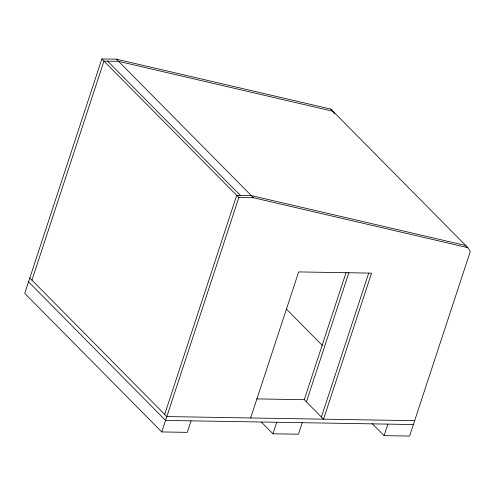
<?xml version="1.0" encoding="UTF-8"?>
<svg xmlns="http://www.w3.org/2000/svg" width="495" height="495" viewBox="0 0 495 495"><rect width="100%" height="100%" fill="white"/><g stroke="black" fill="none" stroke-linecap="round" stroke-linejoin="round"><path stroke-width="0.74" d="M372.122 423.547L384.083 435.643L409.594 436.07L470.25 251.59L467.868 247.686L330.852 109.117L116.412 59.171L101.834 58.93L24.75 293.374L161.766 431.943L187.277 432.364L191.07 420.837M31.946 280.164L103.975 61.095L118.552 61.337L332.993 111.282L334.583 113.887M164.68 414.402L236.709 195.333L251.287 195.575L465.727 245.52L466.921 247.475M161.766 431.943L238.85 197.499L101.834 58.93M250.643 417.966L298.664 271.916L371.553 273.129L323.538 419.178L304.27 399.694L256.701 398.902M302.228 422.687L298.435 434.22L272.924 433.793L276.717 422.266M304.27 399.694L346.061 272.572M306.411 401.86L348.876 272.689M321.397 417.013L368.688 273.166M384.083 435.643L387.876 424.116M238.85 197.499L253.428 197.74L467.868 247.686M414.649 420.7L166.821 416.567L29.805 277.998M413.387 424.543L165.559 420.41L28.543 281.847M116.412 59.171L253.428 197.74M107.619 61.157L240.353 195.389M286.252 308.973L322.505 345.64M261.509 422.247L272.924 433.793M330.852 109.117L331.644 110.422"/></g></svg>
